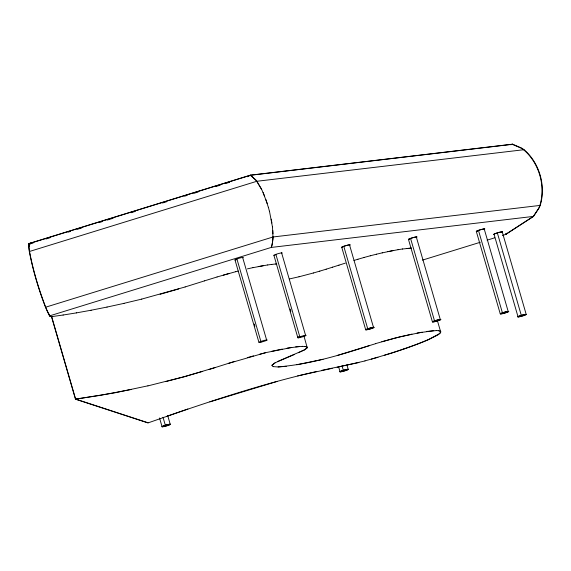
<?xml version="1.0" encoding="UTF-8"?>
<svg xmlns="http://www.w3.org/2000/svg" width="571" height="571" viewBox="0 0 571 571"><rect width="100%" height="100%" fill="white"/><g stroke="black" fill="none" stroke-linecap="round" stroke-linejoin="round"><path stroke-width="0.86" d="M272.645 241.126L272.852 239.135A30.213 12.612 76.4 0 0 272.974 237.044L272.481 226.716M272.767 240.412L272.902 239.071A30.242 12.626 76.4 0 0 273.024 236.979L540.187 205.403C546.147 186.046 539.509 162.785 524.007 149.695A29.82 29.492 -64.1 0 0 521.387 147.975L512.572 144.17L250.483 175.147L28.55 243.681L28.943 248.785A29.671 4.911 72.8 0 0 29.328 251.518C32.961 270.533 38.557 289.183 45.516 307.234A30.142 4.989 72.8 0 0 47.036 310.745L49.534 315.899L52.068 316.734M272.553 241.769L272.688 241.069M272.46 242.411L272.603 241.711M272.124 244.302L272.503 242.354M272.396 242.989L271.418 247.414L533.557 216.388L538.91 208.301A29.82 29.492 -64.1 0 0 540.187 205.403M272.039 244.866L271.76 246.115M439.713 330.93L440.712 332.044L439.163 333.871L428.643 339.445A72.389 7.187 -16.2 0 1 403.676 348.981A74.066 7.359 -16.2 0 1 391.007 353.178L384.426 355.233M506.199 233.353L505.528 234.453L533.25 216.473L538.603 208.386A29.785 29.464 -64.1 0 0 539.88 205.496C545.826 186.16 539.195 162.921 523.707 149.845A29.785 29.464 -64.1 0 0 521.095 148.125L512.287 144.327L250.462 175.268L28.75 243.738L29.142 248.835A29.642 4.911 72.8 0 0 29.528 251.568C33.154 270.561 38.749 289.19 45.701 307.227A30.113 4.989 72.8 0 0 47.215 310.731L49.713 315.884L52.247 316.719M506.477 233.282L505.806 234.388L502.401 235.438M271.932 365.333L275.051 362.892M512.016 144.527L512.572 144.17L510.881 144.684M505.806 234.388L533.557 216.388M247.514 176.746L250.483 175.147L255.694 179.858A30.242 12.626 76.4 0 1 256.836 181.271L261.597 189.258L264.509 196.06M298.326 352.742L304.607 349.773L307.219 347.718L303.943 335.991M277.899 361.379L304.686 349.823L307.298 347.76L307.234 347.089L304.6 346.354M294.343 354.512L275.001 362.828L271.889 365.269L273.181 366.675M187.873 409.014L148.003 422.918L75.472 399.193L51.49 316.655L63.231 315.006M167.018 416.223C216.266 399.322 265.836 382.97 316.677 371.493M332.529 267.192L339.017 265.137M209.835 401.856L276.978 381.464M338.903 265.172L345.376 263.117M369.351 345.648C339.638 355.276 309.375 364.362 278.113 366.903M204.397 280.911L185.132 286.942M234.717 361.372L209.114 369.48M204.375 280.889L217.08 276.978M326.141 269.198L332.636 267.164M215.553 367.403L183.99 376.824L165.654 381.642M228.357 363.427L265.579 352.678L291.695 347.475M375.675 343.671L337.275 355.462M45.93 238.992L50.184 237.679M68.049 232.169L70.597 231.376M77.406 229.278L81.653 227.965M99.518 222.447L102.073 221.662M107.177 220.085L113.129 218.243M130.987 212.733L135.241 211.42M162.464 203.012L166.711 201.699M184.576 196.181L187.124 195.396M193.933 193.291L198.187 191.977M216.045 186.467L220.299 185.154M225.402 183.576L229.656 182.263M29.328 251.525L256.836 181.271L524.007 149.695M45.516 307.234L273.024 236.979M49.534 315.899L271.468 247.364M422.433 260.126L480.282 242.268M487.092 240.163L494.75 237.8M185.175 286.956L141.679 299.104M353.934 260.455L357.988 259.227M319.731 271.146L326.234 269.169M375.532 343.628L394.397 338.275L411.962 334.135M217.066 276.956L235.659 271.703M313.322 273.009L319.824 271.118M357.86 259.263L364.234 257.421M381.813 341.715L400.292 336.704L422.147 332.201M371.278 359.123L391.171 353.228A74.144 7.366 -16.2 0 0 403.847 349.031M377.973 357.289L364.905 360.879M160.08 294.293L178.766 288.919M202.719 371.371L184.033 376.746L147.896 385.896M223.34 275.122L229.535 273.366M247.314 357.632L253.517 355.876M510.731 144.756L512.287 144.327M364.098 257.457L370.422 255.744M298.997 276.778L313.408 272.988M365.04 360.943L337.118 367.281M370.279 255.787L376.489 254.209M235.652 271.732L238.221 271.061M259.634 354.241L265.622 352.735M358.916 362.535L321.866 370.308M123.921 303.358L141.765 299.104M376.339 254.252L382.363 252.825M297.662 375.875L332.165 368.345M289.576 278.912L299.068 276.757M323.043 359.295L296.863 364.762M247.421 268.87L253.003 267.621M106.963 307.07L124.021 303.358M382.213 252.867L393.276 250.541M271.418 351.372L282.245 349.095M147.975 385.81L114.999 392.777L75.472 399.193M33.332 242.661L28.55 243.681L30.242 244.238M33.525 242.718L28.75 243.738L29.492 246.279M252.974 267.656L267.713 264.937M91.017 310.246L107.084 307.062M387.823 251.647L398.165 249.663M131.037 389.515L100.425 395.332L75.622 399.093L51.668 316.641M258.235 266.593L263.152 265.701M76.314 312.894L91.153 310.231M417.066 333.043L433.746 330.695M63.067 315.028L76.464 312.879M287.113 348.153L299.325 346.554M398.001 249.713L402.591 248.97M267.671 264.973L271.782 264.387M402.419 249.02L411.113 248.114M426.373 331.473L436.43 330.595M271.739 264.423L275.35 264.016M295.692 346.875L302.323 346.376M406.302 248.513L411.598 248.135M286.264 366.311L278.163 366.975L273.131 366.603M275.301 264.052L276.842 263.93M302.245 346.333L306.334 346.633M436.215 330.559L438.485 330.68M438.278 330.652L440.741 331.43L440.469 332.907L437.643 335.077L428.85 339.488A72.46 7.195 -16.2 0 1 403.847 349.031M75.622 399.093L148.082 422.79M250.462 175.268L255.665 179.979A30.213 12.612 76.4 0 1 256.807 181.385L261.561 189.372M263.103 192.498L267.164 203.476M265.915 199.6L268.349 207.352M502.223 231.855L526.198 314.385M497.348 232.904L521.323 315.435M494.086 234.367L518.061 316.898M484.194 228.878L508.176 311.416M478.469 230.391L502.444 312.922M476.3 231.376L500.253 313.829M416.288 236.908L440.27 319.439M437.322 320.345L440.712 332.044M410.563 238.414L434.545 320.952M408.458 239.399L432.418 321.851M349.502 244.802L373.477 327.333M343.771 246.308L367.753 328.846M341.736 247.286L365.69 329.738M346.932 364.919L348.217 369.344A4.311 0.428 -16.2 0 1 342.008 371.5A4.311 0.428 -16.2 0 1 341.915 370.75A4.311 0.428 -16.2 0 1 348.174 369.33M342.058 365.975L343.342 370.393M338.582 366.696L340.08 371.857M281.596 252.825L305.578 335.363M275.872 254.338L299.846 336.869M290.225 309.111L290.867 311.323M298.148 336.376L298.576 337.854M273.902 255.301L297.855 337.754M242.632 257.428L266.614 339.966M236.908 258.941L260.883 341.472M254.259 324.035L254.902 326.248M234.981 259.905L258.934 342.357M167.667 415.46L170.237 424.303M166.546 424.289L166.975 425.759M163.006 417.244L165.354 425.352M159.523 417.972L162.093 426.815M49.213 314.186L49.713 315.884M268.391 207.259L269.426 211.284M269.469 211.199L272.431 226.787M271.218 219.164L271.903 223.033M272.795 230.406L272.981 233.839M236.094 259.855A4.318 0.428 -16.2 0 1 235.93 259.313A4.318 0.428 -16.2 0 1 241.326 257.664A4.318 0.428 -16.2 0 1 242.911 257.771M275.008 255.294A4.311 0.428 -16.2 0 1 274.936 254.716A4.311 0.428 -16.2 0 1 280.468 253.06A4.311 0.428 -16.2 0 1 281.624 253.31M342.315 247.307A4.318 0.428 -16.2 0 1 346.105 245.566A4.318 0.428 -16.2 0 1 349.588 245.237M409.75 239.328A4.318 0.428 -16.2 0 1 409.585 238.785A4.318 0.428 -16.2 0 1 414.981 237.143A4.318 0.428 -16.2 0 1 416.566 237.25A4.311 0.428 -16.2 0 0 414.553 237.258A4.311 0.428 -16.2 0 0 409.321 238.885A4.311 0.428 -16.2 0 0 409.571 239.385M477.006 231.391A4.318 0.428 -16.2 0 1 480.589 229.706A4.318 0.428 -16.2 0 1 484.472 229.221M494.664 234.353A4.318 0.428 -16.2 0 1 495.45 233.546A4.318 0.428 -16.2 0 1 500.903 231.983A4.318 0.428 -16.2 0 1 501.602 232.368A4.311 0.428 -16.2 0 0 497.905 232.718A4.311 0.428 -16.2 0 0 494.193 234.438M477.156 231.412A4.311 0.428 -16.2 0 1 477.413 230.763A4.311 0.428 -16.2 0 1 482.745 229.164A4.311 0.428 -16.2 0 1 484.215 229.292M342.386 247.343A4.311 0.428 -16.2 0 1 345.591 245.737A4.311 0.428 -16.2 0 1 349.659 245.195M260.961 342.157A4.311 0.428 -16.2 0 0 267.221 339.981A4.311 0.428 -16.2 0 0 261.047 341.365A4.311 0.428 -16.2 0 0 260.961 342.157M299.882 337.561A4.311 0.428 -16.2 0 0 306.142 335.384A4.311 0.428 -16.2 0 0 299.975 336.762A4.311 0.428 -16.2 0 0 299.882 337.561M367.86 329.574A4.318 0.428 -16.2 0 0 374.126 327.39A4.318 0.428 -16.2 0 0 367.945 328.775A4.318 0.428 -16.2 0 0 367.86 329.574M434.652 321.68A4.318 0.428 -16.2 0 0 440.919 319.496A4.318 0.428 -16.2 0 0 434.738 320.881A4.318 0.428 -16.2 0 0 434.652 321.68M502.551 313.65A4.318 0.428 -16.2 0 0 508.818 311.473A4.318 0.428 -16.2 0 0 502.644 312.851A4.318 0.428 -16.2 0 0 502.551 313.65M520.102 316.62A4.318 0.428 -16.2 0 0 526.276 314.443A4.318 0.428 -16.2 0 0 520.01 315.87A4.318 0.428 -16.2 0 0 520.102 316.62M342.122 371.571A4.318 0.428 -16.2 0 0 348.296 369.401A4.318 0.428 -16.2 0 0 342.029 370.829A4.318 0.428 -16.2 0 0 342.122 371.571M164.134 426.53A4.318 0.428 -16.2 0 0 170.315 424.36A4.318 0.428 -16.2 0 0 164.048 425.78A4.318 0.428 -16.2 0 0 164.134 426.53M164.198 426.401A4.311 0.428 -16.2 0 0 170.372 424.232A4.311 0.428 -16.2 0 0 164.105 425.652A4.311 0.428 -16.2 0 0 164.198 426.401M519.81 316.598A4.311 0.428 -16.2 0 0 525.984 314.428A4.311 0.428 -16.2 0 0 519.717 315.856A4.311 0.428 -16.2 0 0 519.81 316.598M502.28 313.636A4.311 0.428 -16.2 0 0 508.54 311.459A4.311 0.428 -16.2 0 0 502.366 312.837A4.311 0.428 -16.2 0 0 502.28 313.636M434.445 321.659A4.311 0.428 -16.2 0 0 440.705 319.482A4.311 0.428 -16.2 0 0 434.531 320.859A4.311 0.428 -16.2 0 0 434.445 321.659M367.717 329.546A4.311 0.428 -16.2 0 0 373.984 327.361A4.311 0.428 -16.2 0 0 367.81 328.746A4.311 0.428 -16.2 0 0 367.717 329.546"/></g></svg>
